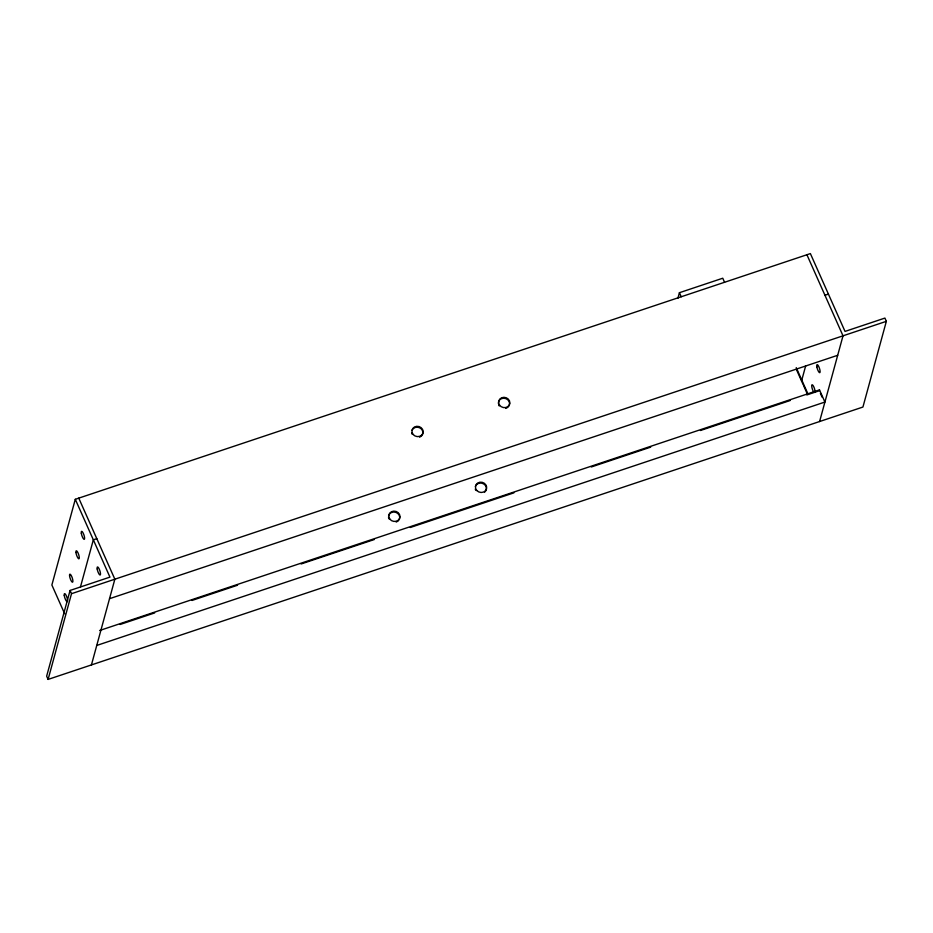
<?xml version="1.0" encoding="UTF-8"?>
<svg xmlns="http://www.w3.org/2000/svg" width="933" height="933" viewBox="0 0 933 933"><rect width="100%" height="100%" fill="white"/><g stroke="black" fill="none" stroke-linecap="round" stroke-linejoin="round"><path stroke-width="1.4" d="M75.293 499.295L109.942 577.119L70.068 590.449L46.65 676.168L48.096 679.411L862.932 407.045L886.35 321.337L884.904 318.083L845.03 331.413L810.38 253.589L75.293 499.295L51.875 585.014L64.68 613.774M48.096 679.411L71.514 593.691L70.068 590.449M80.495 586.834L93.335 539.834L96.81 538.668M91.434 664.926L114.852 579.206L78.757 498.129M677.883 298.327L679.411 292.705L722.76 278.221L724.556 282.267M801.54 381.002L805.692 365.794M99.633 630.51L819.501 389.901L819.256 390.787L806.812 394.951M819.594 421.541L843.012 335.822L806.917 254.744M824.959 295.283L828.422 294.128M71.514 593.691L886.35 321.337M109.534 598.694L837.682 355.298M120.112 624.48L154.656 612.934M191.965 600.467L237.553 585.224M301.114 563.975L374.343 539.507M410.275 527.495L513.896 492.857M591.277 466.99L650.686 447.14M700.426 430.51L790.239 400.49M96.764 645.449L824.912 402.053L819.501 389.901M820.399 393.364L822.113 397.225M796.246 367.649L807.92 393.866M796.304 369.235L803.29 384.921M803.616 385.656L807.162 393.621M679.411 292.705L681.218 296.764M412.036 430.253A5.668 5.132 15.3 0 1 421.191 428.807A5.668 5.132 15.3 0 1 419.57 437.18M412.141 434.207A5.668 5.132 15.3 0 1 411.733 432.889M498.35 403.371A5.668 5.132 15.3 0 1 505.884 398.613A5.668 5.132 15.3 0 1 508.158 407.045M507.027 407.861A5.668 5.132 15.3 0 1 505.698 408.374M499.248 405.96A5.668 5.132 15.3 0 1 498.619 404.712M813.774 392.093A4.257 1.085 71.5 0 1 811.71 385.912A4.257 1.085 71.5 0 1 813.599 386.449A4.257 1.085 71.5 0 1 815.022 392.431M475.433 486.396A5.668 5.132 15.3 0 1 483.842 484.005A5.668 5.132 15.3 0 1 484.612 492.192M475.807 490.35A5.668 5.132 15.3 0 1 475.305 489.055M388.548 516.147A5.668 5.132 15.3 0 1 397.645 513.313A5.668 5.132 15.3 0 1 396.175 522.083M388.874 518.818A5.668 5.132 15.3 0 1 388.525 517.488M499.493 405.062A5.668 5.132 15.3 0 0 509.231 405.085A5.668 5.132 15.3 0 0 503.948 397.318A5.668 5.132 15.3 0 0 499.493 405.062M413.156 434.498A5.668 5.132 15.3 0 0 422.789 433.577A5.668 5.132 15.3 0 0 416.678 426.323A5.668 5.132 15.3 0 0 413.156 434.498M816.853 366.856A4.257 1.085 71.5 0 0 819.757 372.675A4.257 1.085 71.5 0 0 818.673 366.389A4.257 1.085 71.5 0 0 816.853 366.856M69.578 575.906A4.257 1.085 71.5 0 0 72.389 582.204A4.257 1.085 71.5 0 0 71.678 576.384A4.257 1.085 71.5 0 0 69.578 575.906M75.958 552.499A4.257 1.085 71.5 0 0 78.769 558.82A4.257 1.085 71.5 0 0 78.08 553.036A4.257 1.085 71.5 0 0 75.958 552.499M81.334 533.373A4.257 1.085 71.5 0 0 84.215 539.356A4.257 1.085 71.5 0 0 83.235 533.198A4.257 1.085 71.5 0 0 81.334 533.373M97.207 569.013A4.257 1.085 71.5 0 0 100.088 575.02A4.257 1.085 71.5 0 0 99.143 568.897A4.257 1.085 71.5 0 0 97.207 569.013M64.26 595.417A4.257 1.085 71.5 0 0 67.083 601.68A4.257 1.085 71.5 0 0 66.348 595.825A4.257 1.085 71.5 0 0 64.26 595.417M389.831 519.133A5.668 5.132 15.3 0 0 399.534 518.596A5.668 5.132 15.3 0 0 393.738 511.132A5.668 5.132 15.3 0 0 389.831 519.133M476.891 490.595A5.668 5.132 15.3 0 0 486.42 489.125A5.668 5.132 15.3 0 0 479.842 482.221A5.668 5.132 15.3 0 0 476.891 490.595"/></g></svg>
